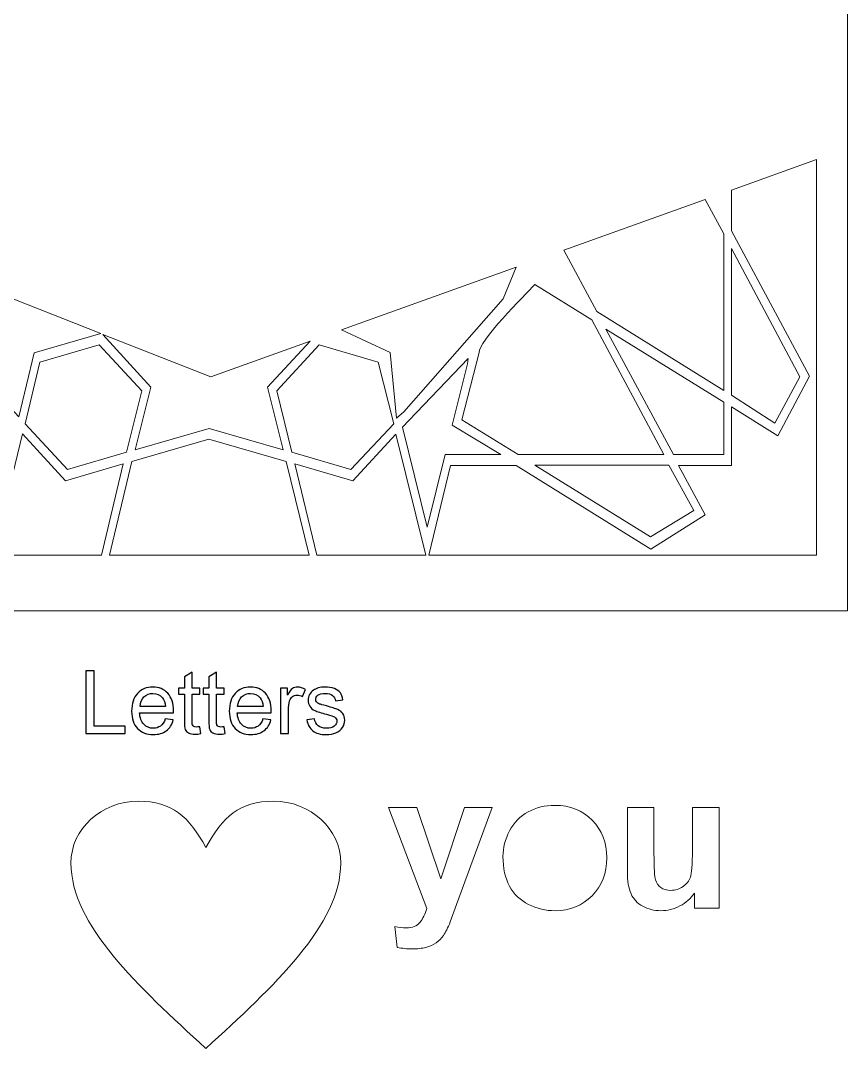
# Model space of a CAD drawing. Header units: centimetres. Extents: x -12.3 to 38.8, y -41.7 to 12.7.
# Drawn here: x 29.89 to 38.76, y -14.68 to -3.66 of the extents above; entities that cross this region are included whole.
import ezdxf

# ---------------------------------------------------------------- set-up
doc = ezdxf.new("R2010")
doc.units = ezdxf.units.CM
doc.header["$MEASUREMENT"] = 0
doc.layers.add('layer 1', color=7, linetype='Continuous')

msp = doc.modelspace()

# ---------------------------------------------------------------- linework, layer by layer
at = {"layer": 'layer 1', "color": 7, "lineweight": 9}
for points, knots in [([(23.90013, 11.0185), (23.90013, 11.0185), (38.7565, 11.0185), (38.7565, 11.0185), (38.7565, 11.0185), (38.7565, 11.0185), (38.7565, -9.98942), (38.7565, -9.98942), (38.7565, -9.98942), (38.7565, -9.98942), (23.90013, -9.98942), (23.90013, -9.98942), (23.90013, -9.98942), (23.90013, -9.98942), (23.90013, 11.0185), (23.90013, 11.0185)], [0, 0, 0, 0, 0.2, 0.2, 0.2, 0.2, 0.4, 0.4, 0.4, 0.4, 0.6, 0.6, 0.6, 0.6, 1, 1, 1, 1]), ([(33.83284, -12.09915), (33.83284, -12.09915), (34.13686, -12.09915), (34.13686, -12.09915), (34.13686, -12.09915), (34.13686, -12.09915), (34.39612, -12.8658), (34.39612, -12.8658), (34.39612, -12.8658), (34.39612, -12.8658), (34.64912, -12.09915), (34.64912, -12.09915), (34.64912, -12.09915), (34.64912, -12.09915), (34.94482, -12.09915), (34.94482, -12.09915), (34.94482, -12.09915), (34.94482, -12.09915), (34.56375, -13.13928), (34.56375, -13.13928), (34.56375, -13.13928), (34.56375, -13.13928), (34.49502, -13.32705), (34.49502, -13.32705), (34.49502, -13.32705), (34.47176, -13.39063), (34.4457, -13.43774), (34.42284, -13.47108), (34.42284, -13.47108), (34.40025, -13.50401), (34.37381, -13.531), (34.34441, -13.55159), (34.34441, -13.55159), (34.31483, -13.57229), (34.27844, -13.58834), (34.23507, -13.59983), (34.23507, -13.59983), (34.19205, -13.61123), (34.14311, -13.61718), (34.08862, -13.61718), (34.08862, -13.61718), (34.03379, -13.61718), (33.97964, -13.61128), (33.92654, -13.59983), (33.92654, -13.59983), (33.92654, -13.59983), (33.90155, -13.37702), (33.90155, -13.37702), (33.90155, -13.37702), (33.94632, -13.3857), (33.98693, -13.39021), (34.02303, -13.39021), (34.02303, -13.39021), (34.08966, -13.39021), (34.13895, -13.37076), (34.17087, -13.33155), (34.17087, -13.33155), (34.20279, -13.29234), (34.22745, -13.24237), (34.24444, -13.18197), (34.24444, -13.18197), (34.24444, -13.18197), (33.83284, -12.09915), (33.83284, -12.09915)], [0, 0, 0, 0, 0.05882353, 0.05882353, 0.05882353, 0.05882353, 0.11764706, 0.11764706, 0.11764706, 0.11764706, 0.17647059, 0.17647059, 0.17647059, 0.17647059, 0.23529412, 0.23529412, 0.23529412, 0.23529412, 0.29411765, 0.29411765, 0.29411765, 0.29411765, 0.35294118, 0.35294118, 0.35294118, 0.35294118, 0.41176471, 0.41176471, 0.41176471, 0.41176471, 0.47058824, 0.47058824, 0.47058824, 0.47058824, 0.52941176, 0.52941176, 0.52941176, 0.52941176, 0.58823529, 0.58823529, 0.58823529, 0.58823529, 0.64705882, 0.64705882, 0.64705882, 0.64705882, 0.70588235, 0.70588235, 0.70588235, 0.70588235, 0.76470588, 0.76470588, 0.76470588, 0.76470588, 0.82352941, 0.82352941, 0.82352941, 0.82352941, 0.88235294, 0.88235294, 0.88235294, 0.88235294, 1, 1, 1, 1]), ([(35.06178, -12.62633), (35.06178, -12.53124), (35.08511, -12.4393), (35.13188, -12.35042), (35.13188, -12.35042), (35.1788, -12.26128), (35.24502, -12.19354), (35.33074, -12.14669), (35.33074, -12.14669), (35.41646, -12.09986), (35.51191, -12.07624), (35.61776, -12.07624), (35.61776, -12.07624), (35.78122, -12.07624), (35.91494, -12.12926), (36.01931, -12.23554), (36.01931, -12.23554), (36.12385, -12.34199), (36.17583, -12.47605), (36.17583, -12.63848), (36.17583, -12.63848), (36.17583, -12.80229), (36.12316, -12.93809), (36.01792, -13.04558), (36.01792, -13.04558), (35.91251, -13.15325), (35.77984, -13.20696), (35.61985, -13.20696), (35.61985, -13.20696), (35.52093, -13.20696), (35.42649, -13.18446), (35.33665, -13.13963), (35.33665, -13.13963), (35.24707, -13.09494), (35.17881, -13.02922), (35.13188, -12.94249), (35.13188, -12.94249), (35.08511, -12.85605), (35.06178, -12.75058), (35.06178, -12.62633)], [0, 0, 0, 0, 0.09090909, 0.09090909, 0.09090909, 0.09090909, 0.18181818, 0.18181818, 0.18181818, 0.18181818, 0.27272727, 0.27272727, 0.27272727, 0.27272727, 0.36363636, 0.36363636, 0.36363636, 0.36363636, 0.45454545, 0.45454545, 0.45454545, 0.45454545, 0.54545455, 0.54545455, 0.54545455, 0.54545455, 0.63636364, 0.63636364, 0.63636364, 0.63636364, 0.72727273, 0.72727273, 0.72727273, 0.72727273, 0.81818182, 0.81818182, 0.81818182, 0.81818182, 1, 1, 1, 1]), ([(37.11463, -13.17989), (37.11463, -13.17989), (37.11463, -13.01816), (37.11463, -13.01816), (37.11463, -13.01816), (37.07506, -13.07578), (37.02341, -13.12172), (36.95914, -13.15594), (36.95914, -13.15594), (36.89501, -13.19007), (36.82727, -13.20696), (36.75611, -13.20696), (36.75611, -13.20696), (36.68324, -13.20696), (36.61802, -13.19091), (36.56037, -13.15907), (36.56037, -13.15907), (36.50247, -13.12707), (36.46085, -13.08197), (36.43509, -13.0244), (36.43509, -13.0244), (36.40915, -12.96642), (36.39622, -12.88662), (36.39622, -12.78459), (36.39622, -12.78459), (36.39622, -12.78459), (36.39622, -12.09915), (36.39622, -12.09915), (36.39622, -12.09915), (36.39622, -12.09915), (36.6815, -12.09915), (36.6815, -12.09915), (36.6815, -12.09915), (36.6815, -12.09915), (36.6815, -12.59682), (36.6815, -12.59682), (36.6815, -12.59682), (36.6815, -12.74917), (36.68687, -12.84216), (36.69746, -12.87656), (36.69746, -12.87656), (36.70802, -12.91087), (36.72711, -12.93814), (36.75507, -12.95812), (36.75507, -12.95812), (36.78297, -12.97804), (36.81823, -12.98831), (36.86128, -12.98831), (36.86128, -12.98831), (36.91022, -12.98831), (36.95394, -12.97477), (36.99281, -12.94805), (36.99281, -12.94805), (37.03167, -12.92134), (37.05807, -12.888), (37.07228, -12.8481), (37.07228, -12.8481), (37.0865, -12.80819), (37.0938, -12.71101), (37.0938, -12.55588), (37.0938, -12.55588), (37.0938, -12.55588), (37.0938, -12.09915), (37.0938, -12.09915), (37.0938, -12.09915), (37.0938, -12.09915), (37.37909, -12.09915), (37.37909, -12.09915), (37.37909, -12.09915), (37.37909, -12.09915), (37.37909, -13.17989), (37.37909, -13.17989), (37.37909, -13.17989), (37.37909, -13.17989), (37.11463, -13.17989), (37.11463, -13.17989)], [0, 0, 0, 0, 0.05, 0.05, 0.05, 0.05, 0.1, 0.1, 0.1, 0.1, 0.15, 0.15, 0.15, 0.15, 0.2, 0.2, 0.2, 0.2, 0.25, 0.25, 0.25, 0.25, 0.3, 0.3, 0.3, 0.3, 0.35, 0.35, 0.35, 0.35, 0.4, 0.4, 0.4, 0.4, 0.45, 0.45, 0.45, 0.45, 0.5, 0.5, 0.5, 0.5, 0.55, 0.55, 0.55, 0.55, 0.6, 0.6, 0.6, 0.6, 0.65, 0.65, 0.65, 0.65, 0.7, 0.7, 0.7, 0.7, 0.75, 0.75, 0.75, 0.75, 0.8, 0.8, 0.8, 0.8, 0.85, 0.85, 0.85, 0.85, 0.9, 0.9, 0.9, 0.9, 1, 1, 1, 1])]:
    msp.add_open_spline(points, degree=3, knots=knots, dxfattribs=at)
at = {"layer": 'layer 1', "color": 225, "lineweight": 9}
msp.add_open_spline([(36.75115, -9.39191), (36.75115, -9.39191), (34.26496, -9.39191), (34.26496, -9.39191), (34.26496, -9.39191), (34.26496, -9.39191), (34.49693, -8.42843), (34.49693, -8.42843), (34.49693, -8.42843), (34.49693, -8.42843), (35.20467, -8.42843), (35.20467, -8.42843), (35.20467, -8.42843), (35.20467, -8.42843), (36.6473, -9.32721), (36.6473, -9.32721), (36.6473, -9.32721), (36.6473, -9.32721), (37.23138, -8.95964), (37.23138, -8.95964), (37.23138, -8.95964), (37.23138, -8.95964), (36.94419, -8.42843), (36.94419, -8.42843), (36.94419, -8.42843), (36.94419, -8.42843), (37.51439, -8.42843), (37.51439, -8.42843), (37.51439, -8.42843), (37.51439, -8.42843), (37.51439, -7.80019), (37.51439, -7.80019), (37.51439, -7.80019), (37.51439, -7.80019), (38.00877, -8.11214), (38.00877, -8.11214), (38.00877, -8.11214), (38.00877, -8.11214), (38.34792, -7.47244), (38.34792, -7.47244), (38.34792, -7.47244), (38.34792, -7.47244), (37.51439, -5.91222), (37.51439, -5.91222), (37.51439, -5.91222), (37.51439, -5.91222), (37.51439, -5.4734), (37.51439, -5.4734), (37.51439, -5.4734), (37.51439, -5.4734), (38.42495, -5.14663), (38.42495, -5.14663), (38.42495, -5.14663), (38.42495, -5.14663), (38.42495, -9.39191), (38.42495, -9.39191), (38.42495, -9.39191), (38.42495, -9.39191), (36.75115, -9.39191), (36.75115, -9.39191)], degree=3, knots=[0, 0, 0, 0, 0.0625, 0.0625, 0.0625, 0.0625, 0.125, 0.125, 0.125, 0.125, 0.1875, 0.1875, 0.1875, 0.1875, 0.25, 0.25, 0.25, 0.25, 0.3125, 0.3125, 0.3125, 0.3125, 0.375, 0.375, 0.375, 0.375, 0.4375, 0.4375, 0.4375, 0.4375, 0.5, 0.5, 0.5, 0.5, 0.5625, 0.5625, 0.5625, 0.5625, 0.625, 0.625, 0.625, 0.625, 0.6875, 0.6875, 0.6875, 0.6875, 0.75, 0.75, 0.75, 0.75, 0.8125, 0.8125, 0.8125, 0.8125, 0.875, 0.875, 0.875, 0.875, 1, 1, 1, 1], dxfattribs=at)
at = {"layer": 'layer 1', "color": 9, "lineweight": 9}
for points, knots in [([(37.23164, -5.57489), (37.23164, -5.57489), (37.43101, -5.94414), (37.43101, -5.94414), (37.43101, -5.94414), (37.43101, -5.94414), (37.43101, -7.62459), (37.43101, -7.62459), (37.43101, -7.62459), (37.43101, -7.62459), (36.06733, -6.77865), (36.06733, -6.77865), (36.06733, -6.77865), (36.06733, -6.77865), (35.71411, -6.11948), (35.71411, -6.11948), (35.71411, -6.11948), (35.71411, -6.11948), (37.23164, -5.57489), (37.23164, -5.57489)], [0, 0, 0, 0, 0.16666667, 0.16666667, 0.16666667, 0.16666667, 0.33333333, 0.33333333, 0.33333333, 0.33333333, 0.5, 0.5, 0.5, 0.5, 0.66666667, 0.66666667, 0.66666667, 0.66666667, 1, 1, 1, 1]), ([(37.51439, -7.67411), (37.51439, -7.67411), (37.51439, -6.10129), (37.51439, -6.10129), (37.51439, -6.10129), (37.51439, -6.10129), (38.24628, -7.47817), (38.24628, -7.47817), (38.24628, -7.47817), (38.24628, -7.47817), (37.97838, -7.97626), (37.97838, -7.97626), (37.97838, -7.97626), (37.97838, -7.97626), (37.51439, -7.67411), (37.51439, -7.67411)], [0, 0, 0, 0, 0.2, 0.2, 0.2, 0.2, 0.4, 0.4, 0.4, 0.4, 0.6, 0.6, 0.6, 0.6, 1, 1, 1, 1]), ([(35.40217, -6.4878), (35.40217, -6.4878), (36.01335, -6.86513), (36.01335, -6.86513), (36.01335, -6.86513), (36.01335, -6.86513), (36.78579, -8.3104), (36.78579, -8.3104), (36.78579, -8.3104), (36.78579, -8.3104), (35.22596, -8.3104), (35.22596, -8.3104), (35.22596, -8.3104), (35.22596, -8.3104), (34.62067, -7.93951), (34.62067, -7.93951), (34.62067, -7.93951), (34.62067, -7.93951), (34.80697, -7.2172), (34.80697, -7.2172), (34.80697, -7.2172), (34.78802, -7.10751), (35.29789, -6.59961), (35.40217, -6.4878)], [0, 0, 0, 0, 0.14285714, 0.14285714, 0.14285714, 0.14285714, 0.28571429, 0.28571429, 0.28571429, 0.28571429, 0.42857143, 0.42857143, 0.42857143, 0.42857143, 0.57142857, 0.57142857, 0.57142857, 0.57142857, 0.71428571, 0.71428571, 0.71428571, 0.71428571, 1, 1, 1, 1]), ([(31.02314, -8.288), (31.02314, -8.288), (30.38985, -8.47221), (30.38985, -8.47221), (30.38985, -8.47221), (30.38985, -8.47221), (29.93502, -7.98083), (29.93502, -7.98083), (29.93502, -7.98083), (29.93502, -7.98083), (30.09509, -7.31963), (30.09509, -7.31963), (30.09509, -7.31963), (30.09509, -7.31963), (30.7285, -7.1354), (30.7285, -7.1354), (30.7285, -7.1354), (30.7285, -7.1354), (31.18796, -7.62661), (31.18796, -7.62661), (31.18796, -7.62661), (31.18796, -7.62661), (31.02314, -8.288), (31.02314, -8.288)], [0, 0, 0, 0, 0.14285714, 0.14285714, 0.14285714, 0.14285714, 0.28571429, 0.28571429, 0.28571429, 0.28571429, 0.42857143, 0.42857143, 0.42857143, 0.42857143, 0.57142857, 0.57142857, 0.57142857, 0.57142857, 0.71428571, 0.71428571, 0.71428571, 0.71428571, 1, 1, 1, 1]), ([(32.7965, -8.28781), (32.7965, -8.28781), (32.63643, -7.62662), (32.63643, -7.62662), (32.63643, -7.62662), (32.63643, -7.62662), (33.09126, -7.13524), (33.09126, -7.13524), (33.09126, -7.13524), (33.09126, -7.13524), (33.72455, -7.31944), (33.72455, -7.31944), (33.72455, -7.31944), (33.72455, -7.31944), (33.88935, -7.98084), (33.88935, -7.98084), (33.88935, -7.98084), (33.88935, -7.98084), (33.42989, -8.47205), (33.42989, -8.47205), (33.42989, -8.47205), (33.42989, -8.47205), (32.7965, -8.28781), (32.7965, -8.28781)], [0, 0, 0, 0, 0.14285714, 0.14285714, 0.14285714, 0.14285714, 0.28571429, 0.28571429, 0.28571429, 0.28571429, 0.42857143, 0.42857143, 0.42857143, 0.42857143, 0.57142857, 0.57142857, 0.57142857, 0.57142857, 0.71428571, 0.71428571, 0.71428571, 0.71428571, 1, 1, 1, 1]), ([(30.36746, -8.59244), (30.36746, -8.59244), (30.98668, -8.41234), (30.98668, -8.41234), (30.98668, -8.41234), (30.98668, -8.41234), (30.75435, -9.3919), (30.75435, -9.3919), (30.75435, -9.3919), (30.75435, -9.3919), (29.58924, -9.39192), (29.58924, -9.39192), (29.58924, -9.39192), (29.58924, -9.39192), (29.90702, -8.08968), (29.90702, -8.08968), (29.90702, -8.08968), (29.90702, -8.08968), (30.36746, -8.59244), (30.36746, -8.59244)], [0, 0, 0, 0, 0.16666667, 0.16666667, 0.16666667, 0.16666667, 0.33333333, 0.33333333, 0.33333333, 0.33333333, 0.5, 0.5, 0.5, 0.5, 0.66666667, 0.66666667, 0.66666667, 0.66666667, 1, 1, 1, 1]), ([(33.44979, -8.59261), (33.44979, -8.59261), (33.91278, -8.0924), (33.91278, -8.0924), (33.91278, -8.0924), (33.91278, -8.0924), (34.23537, -9.39191), (34.23537, -9.39191), (34.23537, -9.39191), (34.23537, -9.39191), (33.0666, -9.39191), (33.0666, -9.39191), (33.0666, -9.39191), (33.0666, -9.39191), (32.82849, -8.41189), (32.82849, -8.41189), (32.82849, -8.41189), (32.82849, -8.41189), (33.44979, -8.59261), (33.44979, -8.59261)], [0, 0, 0, 0, 0.16666667, 0.16666667, 0.16666667, 0.16666667, 0.33333333, 0.33333333, 0.33333333, 0.33333333, 0.5, 0.5, 0.5, 0.5, 0.66666667, 0.66666667, 0.66666667, 0.66666667, 1, 1, 1, 1]), ([(37.10871, -8.91145), (37.10871, -8.91145), (36.64514, -9.19572), (36.64514, -9.19572), (36.64514, -9.19572), (36.64514, -9.19572), (35.40225, -8.42459), (35.40225, -8.42459), (35.40225, -8.42459), (35.40225, -8.42459), (36.84076, -8.42459), (36.84076, -8.42459), (36.84076, -8.42459), (36.84076, -8.42459), (37.10871, -8.91145), (37.10871, -8.91145)], [0, 0, 0, 0, 0.2, 0.2, 0.2, 0.2, 0.4, 0.4, 0.4, 0.4, 0.6, 0.6, 0.6, 0.6, 1, 1, 1, 1])]:
    msp.add_open_spline(points, degree=3, knots=knots, dxfattribs=at)
at = {"layer": 'layer 1', "color": 203, "lineweight": 9}
for points, knots in [([(30.03337, -7.22166), (30.03337, -7.22166), (29.86729, -7.90768), (29.86729, -7.90768), (29.86729, -7.90768), (29.86729, -7.90768), (29.06526, -7.04118), (29.06526, -7.04118), (29.06526, -7.04118), (29.06526, -7.04118), (28.87621, -6.27525), (28.87621, -6.27525), (28.87621, -6.27525), (28.87621, -6.27525), (30.74873, -7.01361), (30.74873, -7.01361), (30.74873, -7.01361), (30.74873, -7.01361), (30.03337, -7.22166), (30.03337, -7.22166)], [0, 0, 0, 0, 0.16666667, 0.16666667, 0.16666667, 0.16666667, 0.33333333, 0.33333333, 0.33333333, 0.33333333, 0.5, 0.5, 0.5, 0.5, 0.66666667, 0.66666667, 0.66666667, 0.66666667, 1, 1, 1, 1]), ([(33.99936, -7.85501), (33.99936, -7.85501), (33.91797, -7.92038), (33.91797, -7.92038), (33.91797, -7.92038), (33.91797, -7.92038), (33.85178, -7.21737), (33.85178, -7.21737), (33.85178, -7.21737), (33.85178, -7.21737), (33.32893, -6.97544), (33.32893, -6.97544), (33.32893, -6.97544), (33.32893, -6.97544), (35.2038, -6.30262), (35.2038, -6.30262), (35.2038, -6.30262), (35.2038, -6.30262), (35.06281, -6.63963), (35.06281, -6.63963), (35.06281, -6.63963), (35.06281, -6.63963), (33.99936, -7.85501), (33.99936, -7.85501)], [0, 0, 0, 0, 0.14285714, 0.14285714, 0.14285714, 0.14285714, 0.28571429, 0.28571429, 0.28571429, 0.28571429, 0.42857143, 0.42857143, 0.42857143, 0.42857143, 0.57142857, 0.57142857, 0.57142857, 0.57142857, 0.71428571, 0.71428571, 0.71428571, 0.71428571, 1, 1, 1, 1]), ([(34.67956, -7.3378), (34.67956, -7.3378), (34.67955, -7.33784), (34.67955, -7.33784), (34.67955, -7.33784), (34.67955, -7.33784), (34.51736, -7.99694), (34.51736, -7.99694), (34.51736, -7.99694), (34.51736, -7.99694), (35.03714, -8.3104), (35.03714, -8.3104), (35.03714, -8.3104), (35.03714, -8.3104), (34.44158, -8.3104), (34.44158, -8.3104), (34.44158, -8.3104), (34.44158, -8.3104), (34.2497, -9.09029), (34.2497, -9.09029), (34.2497, -9.09029), (34.2497, -9.09029), (33.98523, -8.01874), (33.98523, -8.01874), (33.98523, -8.01874), (33.98523, -8.01874), (34.05439, -7.94304), (34.05439, -7.94304), (34.05439, -7.94304), (34.05439, -7.94304), (34.05687, -7.94349), (34.05687, -7.94349), (34.05687, -7.94349), (34.05687, -7.94349), (34.68683, -7.28177), (34.68683, -7.28177), (34.68683, -7.28177), (34.68683, -7.28177), (34.67956, -7.3378), (34.67956, -7.3378)], [0, 0, 0, 0, 0.09090909, 0.09090909, 0.09090909, 0.09090909, 0.18181818, 0.18181818, 0.18181818, 0.18181818, 0.27272727, 0.27272727, 0.27272727, 0.27272727, 0.36363636, 0.36363636, 0.36363636, 0.36363636, 0.45454545, 0.45454545, 0.45454545, 0.45454545, 0.54545455, 0.54545455, 0.54545455, 0.54545455, 0.63636364, 0.63636364, 0.63636364, 0.63636364, 0.72727273, 0.72727273, 0.72727273, 0.72727273, 0.81818182, 0.81818182, 0.81818182, 0.81818182, 1, 1, 1, 1])]:
    msp.add_open_spline(points, degree=3, knots=knots, dxfattribs=at)
at = {"layer": 'layer 1', "color": 183, "lineweight": 9}
for points, knots in [([(31.28374, -7.58819), (31.28374, -7.58819), (30.77093, -7.02235), (30.77093, -7.02235), (30.77093, -7.02235), (30.77093, -7.02235), (31.92747, -7.47839), (31.92747, -7.47839), (31.92747, -7.47839), (31.92747, -7.47839), (32.99338, -7.09587), (32.99338, -7.09587), (32.99338, -7.09587), (32.99338, -7.09587), (32.53676, -7.58918), (32.53676, -7.58918), (32.53676, -7.58918), (32.53676, -7.58918), (32.70428, -8.26151), (32.70428, -8.26151), (32.70428, -8.26151), (32.70428, -8.26151), (31.91013, -8.0327), (31.91013, -8.0327), (31.91013, -8.0327), (31.91013, -8.0327), (31.11596, -8.26151), (31.11596, -8.26151), (31.11596, -8.26151), (31.11596, -8.26151), (31.28374, -7.58819), (31.28374, -7.58819)], [0, 0, 0, 0, 0.11111111, 0.11111111, 0.11111111, 0.11111111, 0.22222222, 0.22222222, 0.22222222, 0.22222222, 0.33333333, 0.33333333, 0.33333333, 0.33333333, 0.44444444, 0.44444444, 0.44444444, 0.44444444, 0.55555556, 0.55555556, 0.55555556, 0.55555556, 0.66666667, 0.66666667, 0.66666667, 0.66666667, 0.77777778, 0.77777778, 0.77777778, 0.77777778, 1, 1, 1, 1]), ([(36.8897, -8.31039), (36.8897, -8.31039), (36.16514, -6.96559), (36.16514, -6.96559), (36.16514, -6.96559), (36.16514, -6.96559), (37.43101, -7.75096), (37.43101, -7.75096), (37.43101, -7.75096), (37.43101, -7.75096), (37.43101, -8.31042), (37.43101, -8.31042), (37.43101, -8.31042), (37.43101, -8.31042), (36.8897, -8.31039), (36.8897, -8.31039)], [0, 0, 0, 0, 0.2, 0.2, 0.2, 0.2, 0.4, 0.4, 0.4, 0.4, 0.6, 0.6, 0.6, 0.6, 1, 1, 1, 1]), ([(32.98183, -9.39191), (32.98183, -9.39191), (30.83934, -9.39191), (30.83934, -9.39191), (30.83934, -9.39191), (30.83934, -9.39191), (31.08185, -8.38581), (31.08185, -8.38581), (31.08185, -8.38581), (31.08185, -8.38581), (31.90649, -8.14612), (31.90649, -8.14612), (31.90649, -8.14612), (31.90649, -8.14612), (32.73443, -8.38555), (32.73443, -8.38555), (32.73443, -8.38555), (32.73443, -8.38555), (32.98183, -9.39191), (32.98183, -9.39191)], [0, 0, 0, 0, 0.16666667, 0.16666667, 0.16666667, 0.16666667, 0.33333333, 0.33333333, 0.33333333, 0.33333333, 0.5, 0.5, 0.5, 0.5, 0.66666667, 0.66666667, 0.66666667, 0.66666667, 1, 1, 1, 1])]:
    msp.add_open_spline(points, degree=3, knots=knots, dxfattribs=at)
at = {"layer": 'layer 1', "color": 250}
for points, knots in [([(30.58845, -11.30639), (30.58845, -11.30639), (30.58845, -10.63177), (30.58845, -10.63177), (30.58845, -10.63177), (30.58845, -10.63177), (30.67796, -10.63177), (30.67796, -10.63177), (30.67796, -10.63177), (30.67796, -10.63177), (30.67796, -11.22725), (30.67796, -11.22725), (30.67796, -11.22725), (30.67796, -11.22725), (31.00961, -11.22725), (31.00961, -11.22725), (31.00961, -11.22725), (31.00961, -11.22725), (31.00961, -11.30639), (31.00961, -11.30639), (31.00961, -11.30639), (31.00961, -11.30639), (30.58845, -11.30639), (30.58845, -11.30639)], [0, 0, 0, 0, 0.14285714, 0.14285714, 0.14285714, 0.14285714, 0.28571429, 0.28571429, 0.28571429, 0.28571429, 0.42857143, 0.42857143, 0.42857143, 0.42857143, 0.57142857, 0.57142857, 0.57142857, 0.57142857, 0.71428571, 0.71428571, 0.71428571, 0.71428571, 1, 1, 1, 1]), ([(31.80986, -11.23243), (31.80986, -11.23243), (31.82116, -11.3056), (31.82116, -11.3056), (31.82116, -11.3056), (31.79792, -11.31047), (31.77704, -11.31299), (31.75882, -11.31299), (31.75882, -11.31299), (31.72883, -11.31299), (31.70559, -11.30827), (31.68894, -11.2987), (31.68894, -11.2987), (31.67245, -11.28912), (31.66083, -11.27671), (31.65408, -11.26116), (31.65408, -11.26116), (31.64733, -11.24562), (31.64403, -11.21296), (31.64403, -11.16318), (31.64403, -11.16318), (31.64403, -11.16318), (31.64403, -10.88146), (31.64403, -10.88146), (31.64403, -10.88146), (31.64403, -10.88146), (31.58279, -10.88146), (31.58279, -10.88146), (31.58279, -10.88146), (31.58279, -10.88146), (31.58279, -10.81739), (31.58279, -10.81739), (31.58279, -10.81739), (31.58279, -10.81739), (31.64403, -10.81739), (31.64403, -10.81739), (31.64403, -10.81739), (31.64403, -10.81739), (31.64403, -10.69647), (31.64403, -10.69647), (31.64403, -10.69647), (31.64403, -10.69647), (31.72694, -10.64669), (31.72694, -10.64669), (31.72694, -10.64669), (31.72694, -10.64669), (31.72694, -10.81739), (31.72694, -10.81739), (31.72694, -10.81739), (31.72694, -10.81739), (31.80986, -10.81739), (31.80986, -10.81739), (31.80986, -10.81739), (31.80986, -10.81739), (31.80986, -10.88146), (31.80986, -10.88146), (31.80986, -10.88146), (31.80986, -10.88146), (31.72694, -10.88146), (31.72694, -10.88146), (31.72694, -10.88146), (31.72694, -10.88146), (31.72694, -11.16789), (31.72694, -11.16789), (31.72694, -11.16789), (31.72694, -11.1916), (31.72836, -11.20683), (31.73134, -11.21358), (31.73134, -11.21358), (31.73417, -11.22034), (31.73888, -11.22567), (31.74547, -11.22976), (31.74547, -11.22976), (31.75207, -11.23368), (31.76149, -11.23572), (31.77374, -11.23572), (31.77374, -11.23572), (31.78285, -11.23572), (31.79494, -11.23463), (31.80986, -11.23243)], [0, 0, 0, 0, 0.04761905, 0.04761905, 0.04761905, 0.04761905, 0.0952381, 0.0952381, 0.0952381, 0.0952381, 0.14285714, 0.14285714, 0.14285714, 0.14285714, 0.19047619, 0.19047619, 0.19047619, 0.19047619, 0.23809524, 0.23809524, 0.23809524, 0.23809524, 0.28571429, 0.28571429, 0.28571429, 0.28571429, 0.33333333, 0.33333333, 0.33333333, 0.33333333, 0.38095238, 0.38095238, 0.38095238, 0.38095238, 0.42857143, 0.42857143, 0.42857143, 0.42857143, 0.47619048, 0.47619048, 0.47619048, 0.47619048, 0.52380952, 0.52380952, 0.52380952, 0.52380952, 0.57142857, 0.57142857, 0.57142857, 0.57142857, 0.61904762, 0.61904762, 0.61904762, 0.61904762, 0.66666667, 0.66666667, 0.66666667, 0.66666667, 0.71428571, 0.71428571, 0.71428571, 0.71428571, 0.76190476, 0.76190476, 0.76190476, 0.76190476, 0.80952381, 0.80952381, 0.80952381, 0.80952381, 0.85714286, 0.85714286, 0.85714286, 0.85714286, 0.9047619, 0.9047619, 0.9047619, 0.9047619, 1, 1, 1, 1]), ([(32.07163, -11.23243), (32.07163, -11.23243), (32.08293, -11.3056), (32.08293, -11.3056), (32.08293, -11.3056), (32.05969, -11.31047), (32.03881, -11.31299), (32.02059, -11.31299), (32.02059, -11.31299), (31.9906, -11.31299), (31.96736, -11.30827), (31.95071, -11.2987), (31.95071, -11.2987), (31.93422, -11.28912), (31.9226, -11.27671), (31.91585, -11.26116), (31.91585, -11.26116), (31.9091, -11.24562), (31.9058, -11.21296), (31.9058, -11.16318), (31.9058, -11.16318), (31.9058, -11.16318), (31.9058, -10.88146), (31.9058, -10.88146), (31.9058, -10.88146), (31.9058, -10.88146), (31.84456, -10.88146), (31.84456, -10.88146), (31.84456, -10.88146), (31.84456, -10.88146), (31.84456, -10.81739), (31.84456, -10.81739), (31.84456, -10.81739), (31.84456, -10.81739), (31.9058, -10.81739), (31.9058, -10.81739), (31.9058, -10.81739), (31.9058, -10.81739), (31.9058, -10.69647), (31.9058, -10.69647), (31.9058, -10.69647), (31.9058, -10.69647), (31.98871, -10.64669), (31.98871, -10.64669), (31.98871, -10.64669), (31.98871, -10.64669), (31.98871, -10.81739), (31.98871, -10.81739), (31.98871, -10.81739), (31.98871, -10.81739), (32.07163, -10.81739), (32.07163, -10.81739), (32.07163, -10.81739), (32.07163, -10.81739), (32.07163, -10.88146), (32.07163, -10.88146), (32.07163, -10.88146), (32.07163, -10.88146), (31.98871, -10.88146), (31.98871, -10.88146), (31.98871, -10.88146), (31.98871, -10.88146), (31.98871, -11.16789), (31.98871, -11.16789), (31.98871, -11.16789), (31.98871, -11.1916), (31.99013, -11.20683), (31.99311, -11.21358), (31.99311, -11.21358), (31.99594, -11.22034), (32.00065, -11.22567), (32.00724, -11.22976), (32.00724, -11.22976), (32.01384, -11.23368), (32.02326, -11.23572), (32.03551, -11.23572), (32.03551, -11.23572), (32.04462, -11.23572), (32.05671, -11.23463), (32.07163, -11.23243)], [0, 0, 0, 0, 0.04761905, 0.04761905, 0.04761905, 0.04761905, 0.0952381, 0.0952381, 0.0952381, 0.0952381, 0.14285714, 0.14285714, 0.14285714, 0.14285714, 0.19047619, 0.19047619, 0.19047619, 0.19047619, 0.23809524, 0.23809524, 0.23809524, 0.23809524, 0.28571429, 0.28571429, 0.28571429, 0.28571429, 0.33333333, 0.33333333, 0.33333333, 0.33333333, 0.38095238, 0.38095238, 0.38095238, 0.38095238, 0.42857143, 0.42857143, 0.42857143, 0.42857143, 0.47619048, 0.47619048, 0.47619048, 0.47619048, 0.52380952, 0.52380952, 0.52380952, 0.52380952, 0.57142857, 0.57142857, 0.57142857, 0.57142857, 0.61904762, 0.61904762, 0.61904762, 0.61904762, 0.66666667, 0.66666667, 0.66666667, 0.66666667, 0.71428571, 0.71428571, 0.71428571, 0.71428571, 0.76190476, 0.76190476, 0.76190476, 0.76190476, 0.80952381, 0.80952381, 0.80952381, 0.80952381, 0.85714286, 0.85714286, 0.85714286, 0.85714286, 0.9047619, 0.9047619, 0.9047619, 0.9047619, 1, 1, 1, 1]), ([(31.43941, -11.1481), (31.43941, -11.1481), (31.52515, -11.15941), (31.52515, -11.15941), (31.52515, -11.15941), (31.51181, -11.20919), (31.48684, -11.24797), (31.45041, -11.27545), (31.45041, -11.27545), (31.41397, -11.30294), (31.36749, -11.31675), (31.3108, -11.31675), (31.3108, -11.31675), (31.23951, -11.31675), (31.18298, -11.29477), (31.14121, -11.2508), (31.14121, -11.2508), (31.09944, -11.20699), (31.07855, -11.14527), (31.07855, -11.06597), (31.07855, -11.06597), (31.07855, -10.984), (31.09959, -10.92025), (31.14184, -10.87502), (31.14184, -10.87502), (31.18408, -10.82964), (31.23888, -10.80702), (31.30625, -10.80702), (31.30625, -10.80702), (31.37142, -10.80702), (31.42465, -10.82917), (31.46595, -10.87361), (31.46595, -10.87361), (31.50725, -10.91805), (31.52798, -10.98055), (31.52798, -11.0611), (31.52798, -11.0611), (31.52798, -11.06597), (31.52782, -11.07335), (31.52751, -11.08309), (31.52751, -11.08309), (31.52751, -11.08309), (31.16335, -11.08309), (31.16335, -11.08309), (31.16335, -11.08309), (31.16649, -11.13664), (31.18157, -11.17778), (31.20889, -11.2062), (31.20889, -11.2062), (31.23606, -11.23463), (31.27013, -11.24892), (31.3108, -11.24892), (31.3108, -11.24892), (31.34111, -11.24892), (31.36702, -11.24091), (31.38838, -11.22489), (31.38838, -11.22489), (31.40989, -11.20887), (31.42685, -11.18328), (31.43941, -11.1481)], [0, 0, 0, 0, 0.0625, 0.0625, 0.0625, 0.0625, 0.125, 0.125, 0.125, 0.125, 0.1875, 0.1875, 0.1875, 0.1875, 0.25, 0.25, 0.25, 0.25, 0.3125, 0.3125, 0.3125, 0.3125, 0.375, 0.375, 0.375, 0.375, 0.4375, 0.4375, 0.4375, 0.4375, 0.5, 0.5, 0.5, 0.5, 0.5625, 0.5625, 0.5625, 0.5625, 0.625, 0.625, 0.625, 0.625, 0.6875, 0.6875, 0.6875, 0.6875, 0.75, 0.75, 0.75, 0.75, 0.8125, 0.8125, 0.8125, 0.8125, 0.875, 0.875, 0.875, 0.875, 1, 1, 1, 1]), ([(32.48697, -11.1481), (32.48697, -11.1481), (32.57271, -11.15941), (32.57271, -11.15941), (32.57271, -11.15941), (32.55937, -11.20919), (32.5344, -11.24797), (32.49797, -11.27545), (32.49797, -11.27545), (32.46153, -11.30294), (32.41505, -11.31675), (32.35836, -11.31675), (32.35836, -11.31675), (32.28707, -11.31675), (32.23054, -11.29477), (32.18877, -11.2508), (32.18877, -11.2508), (32.147, -11.20699), (32.12611, -11.14527), (32.12611, -11.06597), (32.12611, -11.06597), (32.12611, -10.984), (32.14715, -10.92025), (32.1894, -10.87502), (32.1894, -10.87502), (32.23164, -10.82964), (32.28644, -10.80702), (32.35381, -10.80702), (32.35381, -10.80702), (32.41898, -10.80702), (32.47221, -10.82917), (32.51351, -10.87361), (32.51351, -10.87361), (32.55481, -10.91805), (32.57554, -10.98055), (32.57554, -11.0611), (32.57554, -11.0611), (32.57554, -11.06597), (32.57538, -11.07335), (32.57507, -11.08309), (32.57507, -11.08309), (32.57507, -11.08309), (32.21091, -11.08309), (32.21091, -11.08309), (32.21091, -11.08309), (32.21405, -11.13664), (32.22913, -11.17778), (32.25645, -11.2062), (32.25645, -11.2062), (32.28362, -11.23463), (32.31769, -11.24892), (32.35836, -11.24892), (32.35836, -11.24892), (32.38867, -11.24892), (32.41458, -11.24091), (32.43594, -11.22489), (32.43594, -11.22489), (32.45745, -11.20887), (32.47441, -11.18328), (32.48697, -11.1481)], [0, 0, 0, 0, 0.0625, 0.0625, 0.0625, 0.0625, 0.125, 0.125, 0.125, 0.125, 0.1875, 0.1875, 0.1875, 0.1875, 0.25, 0.25, 0.25, 0.25, 0.3125, 0.3125, 0.3125, 0.3125, 0.375, 0.375, 0.375, 0.375, 0.4375, 0.4375, 0.4375, 0.4375, 0.5, 0.5, 0.5, 0.5, 0.5625, 0.5625, 0.5625, 0.5625, 0.625, 0.625, 0.625, 0.625, 0.6875, 0.6875, 0.6875, 0.6875, 0.75, 0.75, 0.75, 0.75, 0.8125, 0.8125, 0.8125, 0.8125, 0.875, 0.875, 0.875, 0.875, 1, 1, 1, 1]), ([(32.67651, -11.30639), (32.67651, -11.30639), (32.67651, -10.81739), (32.67651, -10.81739), (32.67651, -10.81739), (32.67651, -10.81739), (32.75095, -10.81739), (32.75095, -10.81739), (32.75095, -10.81739), (32.75095, -10.81739), (32.75095, -10.89229), (32.75095, -10.89229), (32.75095, -10.89229), (32.76995, -10.85759), (32.78754, -10.83466), (32.80371, -10.82367), (32.80371, -10.82367), (32.81988, -10.81252), (32.83763, -10.80702), (32.85694, -10.80702), (32.85694, -10.80702), (32.8849, -10.80702), (32.91332, -10.81582), (32.94221, -10.83325), (32.94221, -10.83325), (32.94221, -10.83325), (32.91269, -10.90972), (32.91269, -10.90972), (32.91269, -10.90972), (32.89259, -10.89842), (32.87249, -10.89276), (32.85239, -10.89276), (32.85239, -10.89276), (32.83433, -10.89276), (32.81816, -10.89826), (32.80387, -10.9091), (32.80387, -10.9091), (32.78958, -10.91993), (32.77937, -10.93501), (32.77325, -10.95432), (32.77325, -10.95432), (32.76398, -10.98369), (32.75943, -11.01588), (32.75943, -11.0509), (32.75943, -11.0509), (32.75943, -11.0509), (32.75943, -11.30639), (32.75943, -11.30639), (32.75943, -11.30639), (32.75943, -11.30639), (32.67651, -11.30639), (32.67651, -11.30639)], [0, 0, 0, 0, 0.07142857, 0.07142857, 0.07142857, 0.07142857, 0.14285714, 0.14285714, 0.14285714, 0.14285714, 0.21428571, 0.21428571, 0.21428571, 0.21428571, 0.28571429, 0.28571429, 0.28571429, 0.28571429, 0.35714286, 0.35714286, 0.35714286, 0.35714286, 0.42857143, 0.42857143, 0.42857143, 0.42857143, 0.5, 0.5, 0.5, 0.5, 0.57142857, 0.57142857, 0.57142857, 0.57142857, 0.64285714, 0.64285714, 0.64285714, 0.64285714, 0.71428571, 0.71428571, 0.71428571, 0.71428571, 0.78571429, 0.78571429, 0.78571429, 0.78571429, 0.85714286, 0.85714286, 0.85714286, 0.85714286, 1, 1, 1, 1]), ([(32.95823, -11.16035), (32.95823, -11.16035), (33.0402, -11.14716), (33.0402, -11.14716), (33.0402, -11.14716), (33.04475, -11.17998), (33.05763, -11.2051), (33.07867, -11.22269), (33.07867, -11.22269), (33.09972, -11.24012), (33.12924, -11.24892), (33.16693, -11.24892), (33.16693, -11.24892), (33.20508, -11.24892), (33.23335, -11.24122), (33.25188, -11.22567), (33.25188, -11.22567), (33.27025, -11.21029), (33.27952, -11.19207), (33.27952, -11.17118), (33.27952, -11.17118), (33.27952, -11.1525), (33.2712, -11.13774), (33.25471, -11.12706), (33.25471, -11.12706), (33.24309, -11.11968), (33.21482, -11.11041), (33.16991, -11.09895), (33.16991, -11.09895), (33.10929, -11.08372), (33.06737, -11.07053), (33.04381, -11.05938), (33.04381, -11.05938), (33.02041, -11.04807), (33.00267, -11.03268), (32.99058, -11.01289), (32.99058, -11.01289), (32.97849, -10.99327), (32.97236, -10.97144), (32.97236, -10.94757), (32.97236, -10.94757), (32.97236, -10.92574), (32.97739, -10.90564), (32.98728, -10.88711), (32.98728, -10.88711), (32.99733, -10.86858), (33.01083, -10.85319), (33.02795, -10.84094), (33.02795, -10.84094), (33.04083, -10.83152), (33.05842, -10.82351), (33.08056, -10.81692), (33.08056, -10.81692), (33.10286, -10.81032), (33.12657, -10.80702), (33.15201, -10.80702), (33.15201, -10.80702), (33.19032, -10.80702), (33.22393, -10.81252), (33.25282, -10.82367), (33.25282, -10.82367), (33.28187, -10.83466), (33.30323, -10.84974), (33.31705, -10.86858), (33.31705, -10.86858), (33.33071, -10.88758), (33.34029, -10.91286), (33.34547, -10.94459), (33.34547, -10.94459), (33.34547, -10.94459), (33.26444, -10.95589), (33.26444, -10.95589), (33.26444, -10.95589), (33.26083, -10.93045), (33.25015, -10.91051), (33.23257, -10.89622), (33.23257, -10.89622), (33.21498, -10.88193), (33.19017, -10.87486), (33.15797, -10.87486), (33.15797, -10.87486), (33.12013, -10.87486), (33.09296, -10.88114), (33.07679, -10.89371), (33.07679, -10.89371), (33.06061, -10.90627), (33.05245, -10.92103), (33.05245, -10.93783), (33.05245, -10.93783), (33.05245, -10.94851), (33.05575, -10.95825), (33.0625, -10.96688), (33.0625, -10.96688), (33.06925, -10.97568), (33.07977, -10.98306), (33.09422, -10.98887), (33.09422, -10.98887), (33.10254, -10.99201), (33.12672, -10.99908), (33.16724, -11.01007), (33.16724, -11.01007), (33.22566, -11.02561), (33.26648, -11.03849), (33.28973, -11.04838), (33.28973, -11.04838), (33.31297, -11.05828), (33.33118, -11.07288), (33.34437, -11.09173), (33.34437, -11.09173), (33.35772, -11.11073), (33.36432, -11.13428), (33.36432, -11.16255), (33.36432, -11.16255), (33.36432, -11.19003), (33.35631, -11.21594), (33.34013, -11.24028), (33.34013, -11.24028), (33.32396, -11.26462), (33.30072, -11.28346), (33.27041, -11.29681), (33.27041, -11.29681), (33.23995, -11.31016), (33.20556, -11.31675), (33.16724, -11.31675), (33.16724, -11.31675), (33.1038, -11.31675), (33.05527, -11.30356), (33.02198, -11.27734), (33.02198, -11.27734), (32.98869, -11.25096), (32.96749, -11.21201), (32.95823, -11.16035)], [0, 0, 0, 0, 0.02941176, 0.02941176, 0.02941176, 0.02941176, 0.05882353, 0.05882353, 0.05882353, 0.05882353, 0.08823529, 0.08823529, 0.08823529, 0.08823529, 0.11764706, 0.11764706, 0.11764706, 0.11764706, 0.14705882, 0.14705882, 0.14705882, 0.14705882, 0.17647059, 0.17647059, 0.17647059, 0.17647059, 0.20588235, 0.20588235, 0.20588235, 0.20588235, 0.23529412, 0.23529412, 0.23529412, 0.23529412, 0.26470588, 0.26470588, 0.26470588, 0.26470588, 0.29411765, 0.29411765, 0.29411765, 0.29411765, 0.32352941, 0.32352941, 0.32352941, 0.32352941, 0.35294118, 0.35294118, 0.35294118, 0.35294118, 0.38235294, 0.38235294, 0.38235294, 0.38235294, 0.41176471, 0.41176471, 0.41176471, 0.41176471, 0.44117647, 0.44117647, 0.44117647, 0.44117647, 0.47058824, 0.47058824, 0.47058824, 0.47058824, 0.5, 0.5, 0.5, 0.5, 0.52941176, 0.52941176, 0.52941176, 0.52941176, 0.55882353, 0.55882353, 0.55882353, 0.55882353, 0.58823529, 0.58823529, 0.58823529, 0.58823529, 0.61764706, 0.61764706, 0.61764706, 0.61764706, 0.64705882, 0.64705882, 0.64705882, 0.64705882, 0.67647059, 0.67647059, 0.67647059, 0.67647059, 0.70588235, 0.70588235, 0.70588235, 0.70588235, 0.73529412, 0.73529412, 0.73529412, 0.73529412, 0.76470588, 0.76470588, 0.76470588, 0.76470588, 0.79411765, 0.79411765, 0.79411765, 0.79411765, 0.82352941, 0.82352941, 0.82352941, 0.82352941, 0.85294118, 0.85294118, 0.85294118, 0.85294118, 0.88235294, 0.88235294, 0.88235294, 0.88235294, 0.91176471, 0.91176471, 0.91176471, 0.91176471, 0.94117647, 0.94117647, 0.94117647, 0.94117647, 1, 1, 1, 1]), ([(31.16806, -11.01525), (31.16806, -11.01525), (31.44036, -11.01525), (31.44036, -11.01525), (31.44036, -11.01525), (31.43674, -10.97411), (31.42622, -10.94333), (31.40911, -10.92276), (31.40911, -10.92276), (31.38288, -10.89088), (31.34865, -10.87486), (31.30672, -10.87486), (31.30672, -10.87486), (31.26872, -10.87486), (31.23684, -10.88758), (31.21093, -10.91302), (31.21093, -10.91302), (31.18518, -10.93846), (31.17089, -10.97254), (31.16806, -11.01525)], [0, 0, 0, 0, 0.16666667, 0.16666667, 0.16666667, 0.16666667, 0.33333333, 0.33333333, 0.33333333, 0.33333333, 0.5, 0.5, 0.5, 0.5, 0.66666667, 0.66666667, 0.66666667, 0.66666667, 1, 1, 1, 1]), ([(32.21562, -11.01525), (32.21562, -11.01525), (32.48792, -11.01525), (32.48792, -11.01525), (32.48792, -11.01525), (32.4843, -10.97411), (32.47378, -10.94333), (32.45667, -10.92276), (32.45667, -10.92276), (32.43044, -10.89088), (32.39621, -10.87486), (32.35428, -10.87486), (32.35428, -10.87486), (32.31628, -10.87486), (32.2844, -10.88758), (32.25849, -10.91302), (32.25849, -10.91302), (32.23274, -10.93846), (32.21845, -10.97254), (32.21562, -11.01525)], [0, 0, 0, 0, 0.16666667, 0.16666667, 0.16666667, 0.16666667, 0.33333333, 0.33333333, 0.33333333, 0.33333333, 0.5, 0.5, 0.5, 0.5, 0.66666667, 0.66666667, 0.66666667, 0.66666667, 1, 1, 1, 1])]:
    msp.add_open_spline(points, degree=3, knots=knots, dxfattribs=at)
at = {"layer": 'layer 1', "color": 242, "lineweight": 9}
msp.add_open_spline([(31.8745, -12.52926), (32.05537, -12.19765), (32.23624, -12.03186), (32.59802, -12.03186), (32.59802, -12.03186), (32.99738, -12.03186), (33.32151, -12.32898), (33.32151, -12.69506), (33.32151, -12.69506), (33.32151, -13.35827), (32.59802, -14.0215), (31.8745, -14.6847), (31.8745, -14.6847), (31.151, -14.0215), (30.42751, -13.35827), (30.42751, -12.69506), (30.42751, -12.69506), (30.42751, -12.32898), (30.75164, -12.03186), (31.151, -12.03186), (31.151, -12.03186), (31.51276, -12.03186), (31.69364, -12.19765), (31.8745, -12.52926)], degree=3, knots=[0, 0, 0, 0, 0.14285714, 0.14285714, 0.14285714, 0.14285714, 0.28571429, 0.28571429, 0.28571429, 0.28571429, 0.42857143, 0.42857143, 0.42857143, 0.42857143, 0.57142857, 0.57142857, 0.57142857, 0.57142857, 0.71428571, 0.71428571, 0.71428571, 0.71428571, 1, 1, 1, 1], dxfattribs=at)

doc.saveas('drawing.dxf')
